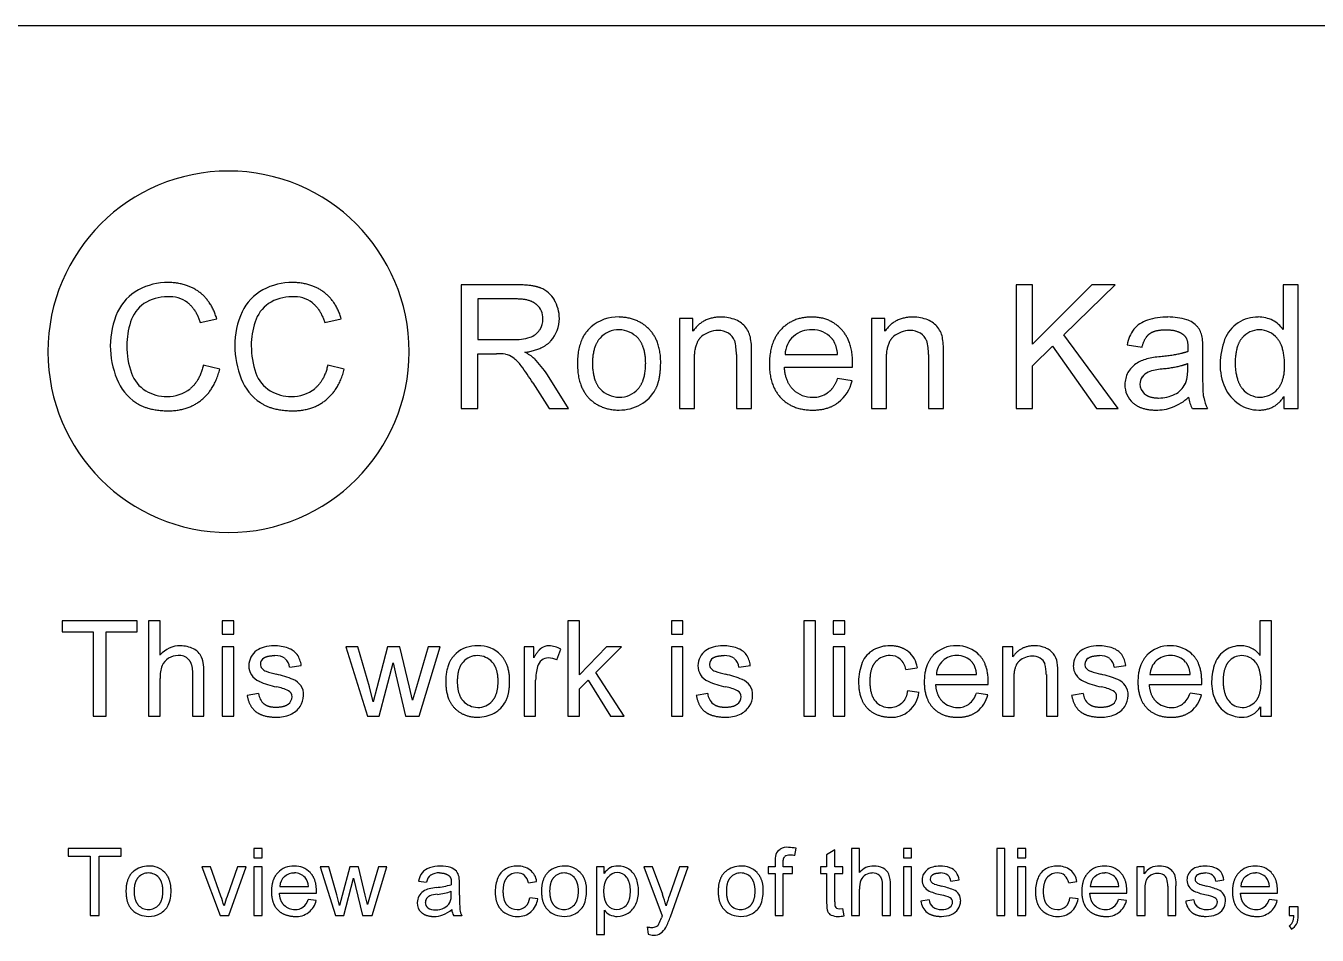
# Model space of a CAD drawing. Extents: x -405 to 419, y -611 to 453.
# Drawn here: x -293.3 to -136.7, y -487.5 to -377.4 of the extents above; entities that cross this region are included whole.
import ezdxf

# ---------------------------------------------------------------- set-up
doc = ezdxf.new("R2010")
doc.units = 0
doc.header["$MEASUREMENT"] = 0
doc.layers.add('DEFAULT', color=7, linetype='Continuous')

msp = doc.modelspace()

# ---------------------------------------------------------------- linework, layer by layer
at = {"layer": 'DEFAULT', "color": 7}
for p, q in [((336.89, -377.38), (-325.34, -377.38)), ((-233.85, -408.75), (-240.47, -408.75)), ((-240.47, -408.75), (-240.47, -423.75)), ((-171.2, -408.75), (-173.2, -408.75)), ((-173.2, -408.75), (-173.2, -423.75)), ((-164.02, -408.75), (-171.2, -415.93)), ((-171.2, -415.93), (-171.2, -408.75)), ((-167.4, -414.83), (-161.2, -408.75)), ((-161.2, -408.75), (-164.02, -408.75)), ((-139.02, -408.75), (-140.84, -408.75)), ((-140.84, -408.75), (-140.84, -414.17)), ((-139.02, -423.75), (-139.02, -408.75)), ((-233.77, -410.47), (-238.47, -410.47)), ((-238.47, -410.47), (-238.47, -415.38)), ((-272.11, -413.33), (-270.11, -412.87)), ((-257.02, -413.33), (-255.02, -412.87)), ((-212.38, -412.84), (-214.02, -412.84)), ((-214.02, -412.84), (-214.02, -423.75)), ((-212.38, -414.38), (-212.38, -412.84)), ((-189.11, -412.84), (-190.74, -412.84)), ((-190.74, -412.84), (-190.74, -423.75)), ((-189.11, -414.38), (-189.11, -412.84)), ((-160.84, -423.75), (-167.4, -414.83)), ((-238.47, -415.38), (-234.25, -415.38)), ((-171.2, -418.56), (-168.79, -416.2)), ((-168.79, -416.2), (-163.45, -423.75)), ((-159.74, -416.02), (-157.93, -416.29)), ((-152.38, -416.37), (-152.39, -416.84)), ((-238.47, -423.75), (-238.47, -417.11)), ((-238.47, -417.11), (-236.19, -417.11)), ((-212.2, -423.75), (-212.2, -417.85)), ((-207.11, -417.18), (-207.11, -423.75)), ((-205.29, -423.75), (-205.29, -417.08)), ((-201.2, -417.2), (-194.84, -417.2)), ((-188.93, -423.75), (-188.93, -417.85)), ((-183.84, -417.18), (-183.84, -423.75)), ((-182.02, -423.75), (-182.02, -417.08)), ((-150.56, -419.18), (-150.56, -416.76)), ((-269.74, -418.98), (-271.74, -418.48)), ((-254.65, -418.98), (-256.65, -418.48)), ((-201.29, -418.75), (-193.03, -418.75)), ((-193.03, -418.75), (-193.02, -418.26)), ((-171.2, -423.75), (-171.2, -418.56)), ((-152.39, -418.96), (-152.38, -418.29)), ((-231.78, -420.63), (-229.82, -423.75)), ((-227.47, -423.75), (-230.02, -419.67)), ((-193.07, -420.38), (-194.86, -420.11)), ((-140.74, -422.28), (-140.74, -423.75)), ((-240.47, -423.75), (-238.47, -423.75)), ((-229.82, -423.75), (-227.47, -423.75)), ((-214.02, -423.75), (-212.2, -423.75)), ((-207.11, -423.75), (-205.29, -423.75)), ((-190.74, -423.75), (-188.93, -423.75)), ((-183.84, -423.75), (-182.02, -423.75)), ((-173.2, -423.75), (-171.2, -423.75)), ((-163.45, -423.75), (-160.84, -423.75)), ((-151.84, -423.75), (-150.02, -423.75)), ((-140.74, -423.75), (-139.02, -423.75)), ((-279.76, -449.48), (-288.84, -449.48)), ((-288.84, -449.48), (-288.84, -450.81)), ((-288.84, -450.81), (-285.07, -450.81)), ((-285.07, -450.81), (-285.07, -461)), ((-283.53, -461), (-283.53, -450.81)), ((-283.53, -450.81), (-279.76, -450.81)), ((-279.76, -450.81), (-279.76, -449.48)), ((-276.97, -449.48), (-278.37, -449.48)), ((-278.37, -449.48), (-278.37, -461)), ((-276.97, -453.6), (-276.97, -449.48)), ((-268.03, -449.48), (-269.43, -449.48)), ((-269.43, -449.48), (-269.43, -451.09)), ((-268.03, -451.09), (-268.03, -449.48)), ((-226.13, -449.48), (-227.53, -449.48)), ((-227.53, -449.48), (-227.53, -461)), ((-226.13, -455.99), (-226.13, -449.48)), ((-213.59, -449.48), (-214.98, -449.48)), ((-214.98, -449.48), (-214.98, -451.09)), ((-213.59, -451.09), (-213.59, -449.48)), ((-197.53, -449.48), (-198.93, -449.48)), ((-198.93, -449.48), (-198.93, -461)), ((-197.53, -461), (-197.53, -449.48)), ((-193.97, -449.48), (-195.37, -449.48)), ((-195.37, -449.48), (-195.37, -451.09)), ((-193.97, -451.09), (-193.97, -449.48)), ((-142.25, -449.48), (-143.65, -449.48)), ((-143.65, -449.48), (-143.65, -453.65)), ((-142.25, -461), (-142.25, -449.48)), ((-269.43, -451.09), (-268.03, -451.09)), ((-214.98, -451.09), (-213.59, -451.09)), ((-195.37, -451.09), (-193.97, -451.09)), ((-268.03, -452.62), (-269.43, -452.62)), ((-269.43, -452.62), (-269.43, -461)), ((-268.03, -461), (-268.03, -452.62)), ((-253, -452.62), (-254.46, -452.62)), ((-254.46, -452.62), (-251.83, -461)), ((-251.59, -457.46), (-253, -452.62)), ((-249.39, -452.62), (-250.7, -457.56)), ((-247.91, -452.62), (-249.39, -452.62)), ((-246.73, -457.51), (-247.91, -452.62)), ((-244.47, -452.62), (-245.9, -457.47)), ((-245.58, -461), (-243.01, -452.62)), ((-243.01, -452.62), (-244.47, -452.62)), ((-231.67, -452.62), (-232.85, -452.62)), ((-232.85, -452.62), (-232.85, -461)), ((-231.67, -453.94), (-231.67, -452.62)), ((-228.88, -454.2), (-228.39, -452.9)), ((-222.86, -452.62), (-226.13, -455.99)), ((-224.15, -455.71), (-221.06, -452.62)), ((-221.06, -452.62), (-222.86, -452.62)), ((-213.59, -452.62), (-214.98, -452.62)), ((-214.98, -452.62), (-214.98, -461)), ((-213.59, -461), (-213.59, -452.62)), ((-193.97, -452.62), (-195.37, -452.62)), ((-195.37, -452.62), (-195.37, -461)), ((-193.97, -461), (-193.97, -452.62)), ((-173.59, -452.62), (-174.85, -452.62)), ((-174.85, -452.62), (-174.85, -461)), ((-173.59, -453.81), (-173.59, -452.62)), ((-261.26, -455.07), (-259.87, -454.86)), ((-250.42, -461), (-248.73, -454.56)), ((-248.73, -454.56), (-248.4, -456.01)), ((-206.82, -455.07), (-205.42, -454.86)), ((-186.57, -455.35), (-185.18, -455.14)), ((-161.31, -455.07), (-159.91, -454.86)), ((-276.97, -461), (-276.97, -456.43)), ((-273.06, -455.7), (-273.06, -461)), ((-271.66, -461), (-271.66, -455.72)), ((-248.4, -456.01), (-247.21, -461)), ((-231.46, -461), (-231.46, -456.65)), ((-226.13, -457.69), (-225.1, -456.66)), ((-225.1, -456.66), (-222.36, -461)), ((-220.71, -461), (-224.15, -455.71)), ((-182.88, -455.97), (-177.99, -455.97)), ((-176.6, -457.16), (-176.59, -456.79)), ((-173.45, -461), (-173.45, -456.47)), ((-169.54, -455.96), (-169.54, -461)), ((-168.15, -461), (-168.15, -455.88)), ((-156.98, -455.97), (-152.09, -455.97)), ((-150.7, -457.16), (-150.7, -456.79)), ((-265.03, -458.28), (-266.43, -458.49)), ((-251.14, -459.26), (-251.59, -457.46)), ((-250.7, -457.56), (-251.14, -459.26)), ((-246.36, -459.08), (-246.73, -457.51)), ((-245.9, -457.47), (-246.36, -459.08)), ((-226.13, -461), (-226.13, -457.69)), ((-210.59, -458.28), (-211.98, -458.49)), ((-184.97, -458.14), (-186.37, -457.93)), ((-182.94, -457.16), (-176.6, -457.16)), ((-176.64, -458.42), (-178.01, -458.21)), ((-165.08, -458.28), (-166.47, -458.49)), ((-157.05, -457.16), (-150.7, -457.16)), ((-150.74, -458.42), (-152.11, -458.21)), ((-143.58, -459.87), (-143.58, -461)), ((-285.07, -461), (-283.53, -461)), ((-278.37, -461), (-276.97, -461)), ((-273.06, -461), (-271.66, -461)), ((-269.43, -461), (-268.03, -461)), ((-251.83, -461), (-250.42, -461)), ((-247.21, -461), (-245.58, -461)), ((-232.85, -461), (-231.46, -461)), ((-227.53, -461), (-226.13, -461)), ((-222.36, -461), (-220.71, -461)), ((-214.98, -461), (-213.59, -461)), ((-198.93, -461), (-197.53, -461)), ((-195.37, -461), (-193.97, -461)), ((-174.85, -461), (-173.45, -461)), ((-169.54, -461), (-168.15, -461)), ((-143.58, -461), (-142.25, -461)), ((-281.7, -477.05), (-288.1, -477.05)), ((-288.1, -477.05), (-288.1, -477.98)), ((-281.7, -477.98), (-281.7, -477.05)), ((-264.62, -477.05), (-265.6, -477.05)), ((-265.6, -477.05), (-265.6, -478.18)), ((-264.62, -478.18), (-264.62, -477.05)), ((-200.03, -477.89), (-199.88, -477)), ((-195.19, -477.21), (-196.17, -477.81)), ((-195.19, -479.26), (-195.19, -477.21)), ((-192.18, -477.05), (-193.17, -477.05)), ((-193.17, -477.05), (-193.17, -485.17)), ((-192.18, -479.95), (-192.18, -477.05)), ((-185.88, -477.05), (-186.87, -477.05)), ((-186.87, -477.05), (-186.87, -478.18)), ((-185.88, -478.18), (-185.88, -477.05)), ((-174.56, -477.05), (-175.54, -477.05)), ((-175.54, -477.05), (-175.54, -485.17)), ((-174.56, -485.17), (-174.56, -477.05)), ((-172.04, -477.05), (-173.03, -477.05)), ((-173.03, -477.05), (-173.03, -478.18)), ((-172.04, -478.18), (-172.04, -477.05)), ((-288.1, -477.98), (-285.45, -477.98)), ((-285.45, -477.98), (-285.45, -485.17)), ((-284.36, -485.17), (-284.36, -477.98)), ((-284.36, -477.98), (-281.7, -477.98)), ((-265.6, -478.18), (-264.62, -478.18)), ((-202.43, -478.64), (-202.43, -479.26)), ((-201.44, -479.26), (-201.44, -478.73)), ((-196.17, -477.81), (-196.17, -479.26)), ((-186.87, -478.18), (-185.88, -478.18)), ((-173.03, -478.18), (-172.04, -478.18)), ((-270.86, -479.26), (-271.9, -479.26)), ((-271.9, -479.26), (-269.7, -485.17)), ((-269.6, -482.8), (-270.86, -479.26)), ((-267.58, -479.26), (-268.85, -482.87)), ((-268.66, -485.17), (-266.54, -479.26)), ((-266.54, -479.26), (-267.58, -479.26)), ((-264.62, -479.26), (-265.6, -479.26)), ((-265.6, -479.26), (-265.6, -485.17)), ((-264.62, -485.17), (-264.62, -479.26)), ((-256.52, -479.26), (-257.55, -479.26)), ((-257.55, -479.26), (-255.7, -485.17)), ((-255.53, -482.67), (-256.52, -479.26)), ((-253.97, -479.26), (-254.9, -482.75)), ((-252.93, -479.26), (-253.97, -479.26)), ((-252.1, -482.71), (-252.93, -479.26)), ((-250.51, -479.26), (-251.51, -482.68)), ((-251.28, -485.17), (-249.48, -479.26)), ((-249.48, -479.26), (-250.51, -479.26)), ((-223.16, -479.26), (-224.09, -479.26)), ((-224.09, -479.26), (-224.09, -487.44)), ((-223.16, -480.07), (-223.16, -479.26)), ((-217.28, -479.26), (-218.33, -479.26)), ((-218.33, -479.26), (-216.11, -485.19)), ((-216.05, -482.62), (-217.28, -479.26)), ((-214, -479.26), (-215.23, -482.72)), ((-215.11, -485.3), (-212.95, -479.26)), ((-212.95, -479.26), (-214, -479.26)), ((-202.43, -479.26), (-203.26, -479.26)), ((-203.26, -479.26), (-203.26, -480.05)), ((-203.26, -480.05), (-202.43, -480.05)), ((-202.43, -480.05), (-202.43, -485.17)), ((-200.31, -479.26), (-201.44, -479.26)), ((-201.44, -485.17), (-201.44, -480.05)), ((-201.44, -480.05), (-200.31, -480.05)), ((-200.31, -480.05), (-200.31, -479.26)), ((-196.17, -479.26), (-196.91, -479.26)), ((-196.91, -479.26), (-196.91, -480.05)), ((-196.91, -480.05), (-196.17, -480.05)), ((-196.17, -480.05), (-196.17, -483.46)), ((-194.2, -479.26), (-195.19, -479.26)), ((-195.19, -483.52), (-195.19, -480.05)), ((-195.19, -480.05), (-194.2, -480.05)), ((-194.2, -480.05), (-194.2, -479.26)), ((-185.88, -479.26), (-186.87, -479.26)), ((-186.87, -479.26), (-186.87, -485.17)), ((-185.88, -485.17), (-185.88, -479.26)), ((-172.04, -479.26), (-173.03, -479.26)), ((-173.03, -479.26), (-173.03, -485.17)), ((-172.04, -485.17), (-172.04, -479.26)), ((-157.67, -479.26), (-158.55, -479.26)), ((-158.55, -479.26), (-158.55, -485.17)), ((-157.67, -480.1), (-157.67, -479.26)), ((-262.45, -481.63), (-259, -481.63)), ((-254.7, -485.17), (-253.51, -480.63)), ((-253.51, -480.63), (-253.28, -481.65)), ((-253.28, -481.65), (-252.44, -485.17)), ((-245.66, -480.99), (-244.67, -481.13)), ((-241.67, -481.17), (-241.68, -481.43)), ((-240.69, -482.7), (-240.69, -481.39)), ((-232.31, -481.18), (-231.33, -481.04)), ((-192.18, -485.17), (-192.18, -481.95)), ((-189.43, -481.44), (-189.43, -485.17)), ((-188.44, -485.17), (-188.44, -481.45)), ((-181.1, -480.99), (-180.12, -480.84)), ((-166.82, -481.18), (-165.84, -481.04)), ((-164.22, -481.63), (-160.77, -481.63)), ((-157.57, -485.17), (-157.57, -481.98)), ((-154.81, -481.62), (-154.81, -485.17)), ((-153.83, -485.17), (-153.83, -481.56)), ((-149, -480.99), (-148.01, -480.84)), ((-145.95, -481.63), (-142.5, -481.63)), ((-262.5, -482.46), (-258.02, -482.46)), ((-258.05, -483.35), (-259.01, -483.2)), ((-258.02, -482.46), (-258.02, -482.2)), ((-255.21, -483.94), (-255.53, -482.67)), ((-254.9, -482.75), (-255.21, -483.94)), ((-251.84, -483.82), (-252.1, -482.71)), ((-251.51, -482.68), (-251.84, -483.82)), ((-241.68, -482.58), (-241.67, -482.22)), ((-231.18, -483.15), (-232.17, -483.01)), ((-183.76, -483.25), (-184.75, -483.4)), ((-165.69, -483.15), (-166.68, -483.01)), ((-164.26, -482.46), (-159.79, -482.46)), ((-159.81, -483.35), (-160.78, -483.2)), ((-159.79, -482.46), (-159.78, -482.2)), ((-151.66, -483.25), (-152.64, -483.4)), ((-146, -482.46), (-141.52, -482.46)), ((-141.55, -483.35), (-142.51, -483.2)), ((-141.52, -482.46), (-141.52, -482.2)), ((-285.45, -485.17), (-284.36, -485.17)), ((-269.7, -485.17), (-268.66, -485.17)), ((-265.6, -485.17), (-264.62, -485.17)), ((-255.7, -485.17), (-254.7, -485.17)), ((-252.44, -485.17), (-251.28, -485.17)), ((-241.38, -485.17), (-240.39, -485.17)), ((-223.11, -487.44), (-223.11, -484.51)), ((-216.11, -485.19), (-216.2, -485.43)), ((-202.43, -485.17), (-201.44, -485.17)), ((-194.63, -484.34), (-194.2, -484.3)), ((-194.05, -485.18), (-194.2, -484.3)), ((-193.17, -485.17), (-192.18, -485.17)), ((-189.43, -485.17), (-188.44, -485.17)), ((-186.87, -485.17), (-185.88, -485.17)), ((-175.54, -485.17), (-174.56, -485.17)), ((-173.03, -485.17), (-172.04, -485.17)), ((-158.55, -485.17), (-157.57, -485.17)), ((-154.81, -485.17), (-153.83, -485.17)), ((-139, -484.09), (-140.09, -484.09)), ((-140.09, -484.09), (-140.09, -485.17)), ((-140.09, -485.17), (-139.55, -485.17)), ((-139, -485.17), (-139, -484.09)), ((-217.94, -486.51), (-217.79, -487.42)), ((-140.09, -486.4), (-139.84, -486.8)), ((-224.09, -487.44), (-223.11, -487.44))]:
    msp.add_line(p, q, dxfattribs=at)
for centre, radius, start, end in [((-268.68, -416.86), 21.89, 90, 180), ((-268.68, -416.86), 21.89, 0, 90), ((-276.08, -415.73), 7.26, 89.2537, 118.9672), ((-260.99, -415.73), 7.26, 89.2537, 118.9672), ((-276.73, -414.65), 6, 118.6041, 154.1895), ((-261.64, -414.65), 6, 118.6041, 154.1895), ((-232.03, -412.2), 3.28, 29.6768, 68.6071), ((-276.37, -414.59), 4.39, 125.7548, 162.1948), ((-276.05, -415.66), 5.46, 90.3167, 121.9609), ((-275.84, -413.89), 3.7, 52.7935, 93.6177), ((-261.28, -414.59), 4.39, 125.7548, 162.1948), ((-260.96, -415.66), 5.46, 90.3167, 121.9609), ((-260.75, -413.89), 3.7, 52.7935, 93.6177), ((-232.83, -412.86), 2.27, 359.3659, 48.6724), ((-233.21, -412.89), 4.64, 0.6324, 29.9052), ((-272.77, -416.21), 10.25, 155.9605, 179.5693), ((-271.17, -416.25), 9.85, 162.2947, 179.2952), ((-257.68, -416.21), 10.25, 155.9605, 179.5693), ((-256.08, -416.25), 9.85, 162.2947, 179.2952), ((-233.2, -412.82), 2.64, 328.0193, 358.5374), ((-232.73, -412.8), 4.16, 318.9554, 359.42), ((-221.5, -417.57), 4.92, 88.0574, 130.9181), ((-208.96, -417.36), 4.7, 67.6783, 90), ((-208.39, -415.88), 3.12, 38.6312, 67.033), ((-185.69, -417.36), 4.7, 67.6783, 90), ((-185.12, -415.88), 3.12, 38.6312, 67.033), ((-156.2, -416.44), 3.57, 107.8039, 139.9189), ((-154.83, -420.71), 8.05, 89.8285, 107.8039), ((-154.97, -421.88), 9.23, 74.604, 88.9459), ((-153.49, -415.9), 3.07, 42.813, 71.707), ((-143.93, -416.96), 4.3, 88.8915, 123.1799), ((-143.9, -416.75), 4.1, 63.8331, 89.3382), ((-143.8, -416.3), 3.65, 35.7261, 62.1226), ((-232.84, -412.97), 2.25, 288.2871, 326.3503), ((-221.35, -417.29), 3.09, 89.5466, 137.8781), ((-221.41, -417.46), 3.26, 43.3854, 88.6831), ((-209.27, -417.59), 3.3, 91.3493, 129.2112), ((-209.3, -416.73), 2.44, 59.8033, 91.0567), ((-208.96, -416.14), 1.75, 21.1259, 59.8033), ((-208.32, -415.71), 2.96, 8.2267, 37.0598), ((-198.09, -417.31), 3.11, 87.5152, 132.5531), ((-197.86, -417.27), 3.07, 41.7904, 91.911), ((-186, -417.59), 3.3, 91.3493, 129.2112), ((-186.03, -416.73), 2.44, 59.8033, 91.0567), ((-185.68, -416.14), 1.75, 21.1259, 59.8033), ((-185.04, -415.71), 2.96, 8.2267, 37.0598), ((-155.34, -416.82), 4.48, 143.3297, 169.7508), ((-153.52, -415.63), 2.92, 10.8946, 38.3814), ((-143.85, -417.01), 4.39, 123.7468, 158.1111), ((-143.67, -417.02), 2.82, 90.8263, 139.4361), ((-143.75, -417.09), 2.89, 40.1881, 89.213), ((-271.68, -415.99), 11.34, 180.7102, 201.5832), ((-270.71, -416.11), 10.3, 180.0991, 198.9839), ((-256.59, -415.99), 11.34, 180.7102, 201.5832), ((-255.62, -416.11), 10.3, 180.0991, 198.9839), ((-233.91, -409.75), 5.64, 266.5823, 288.4055), ((-213.81, -417.18), 6.7, 0, 14.4655), ((-212.13, -416.57), 6.86, 355.7385, 10.722), ((-198.1, -417.3), 3.11, 132.5531, 178.0881), ((-190.53, -417.18), 6.7, 360, 14.4655), ((-188.86, -416.57), 6.86, 355.7385, 10.722), ((-160.78, -416.47), 10.22, 358.4155, 7.869), ((-139.37, -418.48), 9.1, 160.0329, 178.8737), ((-268.68, -416.86), 21.89, 180, 270), ((-268.68, -416.86), 21.89, 270, 0), ((-236.03, -423.11), 6.01, 81.1235, 91.5941), ((-235.56, -419.47), 2.33, 54.45, 78.6392), ((-237.21, -421.58), 5.02, 37.0088, 53.1546), ((-234.87, -421.3), 4.86, 47.85, 64.1137), ((-240.42, -426.43), 12.41, 33.0419, 44.7497), ((-156.28, -421.93), 4.33, 104.3996, 123.8809), ((-155.08, -426.32), 8.88, 94.0566, 104.8841), ((-276.5, -418), 4.22, 200.2714, 238.3095), ((-261.41, -418), 4.22, 200.2714, 238.3095), ((-258.55, -437.51), 31.64, 32.2324, 36.7696), ((-156.6, -420.93), 3.42, 153.1882, 178.4089), ((-156.96, -420.89), 3.08, 124.2557, 150.9623), ((-156.61, -420.85), 1.61, 110.6622, 145.1698), ((-155.18, -424.53), 5.57, 93.4116, 111.0674), ((-141.68, -418.44), 6.8, 178.8504, 204.2711), ((-276.66, -418.04), 5.95, 200.9037, 236.9507), ((-261.57, -418.04), 5.95, 200.9037, 236.9507), ((-197.64, -419.3), 4.69, 307.9186, 346.6329), ((-157.1, -420.89), 2.92, 179.0111, 228.057), ((-156.61, -420.8), 1.59, 146.3777, 179.2704), ((-156.59, -420.75), 1.61, 181.0522, 230.2013), ((-155.19, -419.52), 2.78, 296.0885, 333.3289), ((-276.2, -417.47), 4.82, 238.6356, 270.5853), ((-276.18, -417.55), 4.75, 270.2944, 307.0909), ((-261.11, -417.47), 4.82, 238.6356, 270.5853), ((-261.09, -417.55), 4.75, 270.2944, 307.0909), ((-221.26, -419.1), 3.28, 223.5351, 268.834), ((-221.32, -419.3), 3.08, 269.8908, 318.1555), ((-220.89, -419.34), 4.48, 298.7762, 332.4216), ((-197.94, -419.11), 3.27, 225.4952, 271.4759), ((-197.77, -419.38), 3, 268.356, 304.9972), ((-155.88, -418.2), 4.27, 269.4019, 296.7023), ((-156.67, -417.42), 6.62, 291.5015, 311.4367), ((-148.87, -422), 3.45, 186.3945, 210.4754), ((-146.01, -421.71), 4.49, 188.9339, 207.0059), ((-143.6, -419.3), 4.69, 204.2909, 236.563), ((-143.6, -419.59), 2.79, 219.4529, 269.5151), ((-143.69, -419.48), 2.9, 271.2489, 318.2989), ((-221.33, -418.49), 5.44, 269.96, 298.5097), ((-156.1, -418.87), 5.06, 267.895, 291.5015), ((-143.79, -419.55), 4.38, 236.9044, 270), ((-274.57, -455.61), 3.13, 88.815, 140.0155), ((-274.8, -455.9), 2.23, 89.9405, 121.4037), ((-274.65, -455.21), 1.55, 43.0664, 95.5332), ((-274.59, -456.48), 4, 65.2993, 88.815), ((-273.9, -454.76), 2.15, 24.7654, 62.6998), ((-263.93, -454.9), 2.29, 152.7606, 179.4816), ((-263.94, -454.94), 2.3, 125.4662, 151.7917), ((-263.73, -455.24), 2.66, 103.9971, 125.3316), ((-263.08, -457.55), 5.06, 90.8985, 104.8289), ((-263.2, -458.01), 5.53, 71.4541, 89.5859), ((-262.93, -455.57), 1.9, 53.5106, 93.632), ((-262.31, -455.15), 2.53, 39.208, 69.9173), ((-262.91, -455.24), 3.07, 7.1582, 33.4616), ((-238.6, -456.26), 3.78, 88.0574, 130.9181), ((-238.49, -456.04), 2.37, 89.5466, 137.8781), ((-238.34, -456.19), 3.71, 44.2284, 92.022), ((-238.53, -456.18), 2.51, 43.3854, 88.6831), ((-229.84, -454.11), 1.63, 90.1485, 124.3452), ((-229.91, -455.24), 1.29, 89.3984, 128.3448), ((-229.92, -456.2), 2.25, 62.5871, 89.3984), ((-229.86, -455.31), 2.82, 58.4405, 89.68), ((-209.48, -454.9), 2.29, 152.7606, 179.4816), ((-209.49, -454.94), 2.3, 125.4662, 151.7917), ((-209.29, -455.24), 2.66, 103.9971, 125.3316), ((-208.64, -457.55), 5.06, 90.8985, 104.8289), ((-208.76, -458.01), 5.53, 71.4541, 89.5859), ((-208.48, -455.57), 1.9, 53.5106, 93.632), ((-207.87, -455.15), 2.53, 39.208, 69.9173), ((-208.47, -455.24), 3.07, 7.1582, 33.4616), ((-189.01, -455.69), 3.08, 118.7255, 157.1926), ((-188.54, -456.53), 4.05, 89.527, 118.8633), ((-188.56, -455.9), 2.23, 88.0901, 138.5531), ((-188.37, -455.3), 1.63, 47.6849, 93.9971), ((-188.17, -455.53), 3.02, 7.5196, 51.3093), ((-180.56, -456.18), 3.7, 87.7521, 136.5714), ((-180.49, -456.06), 2.39, 87.5152, 132.5531), ((-180.29, -456.11), 3.62, 43.4742, 91.9756), ((-180.31, -456.03), 2.36, 41.7904, 91.911), ((-171.2, -456.27), 2.53, 91.3493, 129.2112), ((-171.23, -455.61), 1.87, 59.8033, 91.0567), ((-170.97, -456.09), 3.61, 67.6783, 90), ((-170.53, -454.96), 2.39, 38.6312, 67.033), ((-170.47, -454.83), 2.27, 8.2267, 37.0598), ((-163.97, -454.9), 2.29, 152.7606, 179.4816), ((-163.98, -454.94), 2.3, 125.4662, 151.7917), ((-163.78, -455.24), 2.66, 103.9971, 125.3316), ((-163.12, -457.55), 5.06, 90.8985, 104.8289), ((-163.24, -458.01), 5.53, 71.4541, 89.5859), ((-162.97, -455.57), 1.9, 53.5106, 93.632), ((-162.35, -455.15), 2.53, 39.208, 69.9173), ((-162.96, -455.24), 3.07, 7.1582, 33.4616), ((-154.66, -456.18), 3.7, 87.7521, 136.5714), ((-154.59, -456.06), 2.39, 87.5152, 132.5531), ((-154.39, -456.11), 3.62, 43.4742, 91.9756), ((-154.41, -456.03), 2.36, 41.7904, 91.911), ((-145.96, -455.83), 3.37, 123.7468, 158.1111), ((-146.03, -455.79), 3.31, 88.8915, 123.1799), ((-145.82, -455.84), 2.17, 90.8263, 139.4361), ((-146, -455.63), 3.15, 63.8331, 89.3382), ((-145.88, -455.89), 2.22, 40.1881, 89.213), ((-145.92, -455.28), 2.8, 35.7261, 62.1226), ((-272.84, -456.26), 4.13, 160.5446, 182.3285), ((-274.93, -455.69), 1.98, 121.4037, 155.985), ((-264.22, -454.92), 2, 178.8506, 212.5732), ((-263.91, -454.74), 0.909, 123.3875, 178.3514), ((-264.11, -454.74), 0.711, 178.3514, 220.3792), ((-263.76, -454.48), 1.15, 219.0843, 251.8191), ((-262.82, -455.23), 1.56, 5.8143, 49.2704), ((-225.39, -456.67), 6.06, 164.0511, 179.8056), ((-229.78, -455.41), 1.5, 128.197, 164.236), ((-209.78, -454.92), 2, 178.8506, 212.5732), ((-209.47, -454.74), 0.909, 123.3875, 178.3514), ((-209.67, -454.74), 0.711, 178.3514, 220.3792), ((-209.32, -454.48), 1.15, 219.0843, 251.8191), ((-208.37, -455.23), 1.56, 5.8143, 49.2704), ((-185.91, -456.84), 6.39, 158.4314, 180), ((-188.79, -455.76), 2.26, 10.5848, 47.6849), ((-180.49, -456.05), 2.38, 132.5531, 178.0881), ((-170.96, -455.16), 1.35, 21.1259, 59.8033), ((-174.69, -455.96), 5.14, 0, 14.4655), ((-173.4, -455.49), 5.27, 355.7385, 10.722), ((-164.27, -454.92), 2, 178.8506, 212.5732), ((-163.96, -454.74), 0.909, 123.3875, 178.3514), ((-164.16, -454.74), 0.711, 178.3514, 220.3792), ((-163.81, -454.48), 1.15, 219.0843, 251.8191), ((-162.86, -455.23), 1.56, 5.8143, 49.2704), ((-154.6, -456.05), 2.38, 132.5531, 178.0881), ((-142.52, -456.96), 6.99, 160.0329, 178.8737), ((-264.25, -455), 1.93, 211.0738, 247.7068), ((-260.84, -447.4), 10.26, 246.1378, 258.6695), ((-260.47, -445.13), 11.05, 250.7073, 257.3212), ((-267.62, -474.35), 19.03, 69.1254, 75.6258), ((-261.55, -458.39), 1.95, 33.587, 68.7705), ((-209.81, -455), 1.93, 211.0738, 247.7068), ((-206.39, -447.4), 10.26, 246.1378, 258.6695), ((-206.02, -445.13), 11.05, 250.7073, 257.3212), ((-213.17, -474.35), 19.03, 69.1254, 75.6258), ((-207.1, -458.39), 1.95, 33.587, 68.7705), ((-164.29, -455), 1.93, 211.0738, 247.7068), ((-160.88, -447.4), 10.26, 246.1378, 258.6695), ((-160.51, -445.13), 11.05, 250.7073, 257.3212), ((-167.66, -474.35), 19.03, 69.1254, 75.6258), ((-161.59, -458.39), 1.95, 33.587, 68.7705), ((-144.29, -456.92), 5.22, 178.8504, 204.2711), ((-263.17, -458.1), 1.87, 185.5675, 229.7133), ((-264.12, -463.8), 6.47, 65.2729, 78.6695), ((-262.13, -458.64), 1.15, 306.3048, 359.0855), ((-261.8, -458.65), 0.818, 359.0855, 61.8604), ((-262.26, -458.42), 2.67, 327.8718, 357.9526), ((-261.46, -458.38), 1.88, 356.0538, 34.8686), ((-208.73, -458.1), 1.87, 185.5675, 229.7133), ((-209.67, -463.8), 6.47, 65.2729, 78.6695), ((-207.69, -458.64), 1.15, 306.3048, 359.0855), ((-207.36, -458.65), 0.818, 359.0855, 61.8604), ((-207.81, -458.42), 2.67, 327.8718, 357.9526), ((-207.02, -458.38), 1.88, 356.0538, 34.8686), ((-188.45, -457.7), 3.5, 311.0177, 352.7991), ((-180.64, -457.38), 2.76, 308.5572, 342.5036), ((-180.14, -457.59), 3.6, 307.9186, 346.6329), ((-163.22, -458.1), 1.87, 185.5675, 229.7133), ((-164.16, -463.8), 6.47, 65.2729, 78.6695), ((-162.17, -458.64), 1.15, 306.3048, 359.0855), ((-161.84, -458.65), 0.818, 359.0855, 61.8604), ((-162.3, -458.42), 2.67, 327.8718, 357.9526), ((-161.51, -458.38), 1.88, 356.0538, 34.8686), ((-154.74, -457.38), 2.76, 308.5572, 342.5036), ((-154.24, -457.59), 3.6, 307.9186, 346.6329), ((-262.19, -458.35), 2.65, 292.6572, 325.9477), ((-238.42, -457.43), 2.52, 223.5351, 268.834), ((-238.46, -457.59), 2.37, 269.8908, 318.1555), ((-238.13, -457.62), 3.44, 298.7762, 332.4216), ((-207.75, -458.35), 2.65, 292.6572, 325.9477), ((-188.58, -457.74), 2.22, 221.4361, 271.6211), ((-188.45, -457.85), 2.1, 268.1112, 310.2502), ((-180.37, -457.44), 2.51, 225.4952, 271.4759), ((-180.24, -457.65), 2.31, 268.356, 304.9972), ((-162.23, -458.35), 2.65, 292.6572, 325.9477), ((-154.47, -457.44), 2.51, 225.4952, 271.4759), ((-154.34, -457.65), 2.31, 268.356, 304.9972), ((-145.77, -457.59), 3.6, 204.2909, 236.563), ((-145.77, -457.81), 2.14, 219.4529, 269.5151), ((-145.8, -458.55), 2.59, 267.5545, 329.3813), ((-145.83, -457.73), 2.23, 271.2489, 318.2989), ((-262.88, -456.7), 4.44, 269.5876, 292.5754), ((-238.47, -456.96), 4.18, 269.96, 298.5097), ((-208.43, -456.7), 4.44, 269.5876, 292.5754), ((-188.29, -457.88), 3.27, 266.8089, 311.0177), ((-162.92, -456.7), 4.44, 269.5876, 292.5754), ((-145.75, -457.21), 3.93, 239.3499, 267.5545), ((-201.13, -478.21), 1.27, 122.6947, 159.5997), ((-200.97, -478.46), 1.57, 83.9294, 122.6947), ((-201.32, -485.87), 8.98, 80.7315, 86.6924), ((-198.7, -478.64), 3.72, 166.382, 180), ((-200.7, -478.72), 0.885, 84.2529, 128.634), ((-200.63, -481.27), 3.43, 79.8312, 89.6716), ((-278.47, -481.83), 2.66, 88.0574, 130.9181), ((-278.39, -481.67), 1.67, 89.5466, 137.8781), ((-278.28, -481.78), 2.62, 44.2284, 92.022), ((-278.42, -481.77), 1.77, 43.3854, 88.6831), ((-260.82, -481.77), 2.61, 87.7521, 136.5714), ((-260.77, -481.68), 1.68, 132.5531, 178.0881), ((-260.77, -481.69), 1.68, 87.5152, 132.5531), ((-260.63, -481.72), 2.56, 43.4742, 91.9756), ((-260.64, -481.66), 1.66, 41.7904, 91.911), ((-260.82, -481.69), 1.82, 1.9824, 38.5511), ((-243.27, -481.42), 2.42, 143.3297, 169.7508), ((-243.74, -481.22), 1.93, 107.8039, 139.9189), ((-243.18, -481.4), 1.52, 130.7415, 169.7849), ((-243, -483.53), 4.36, 89.8285, 107.8039), ((-243.25, -481.8), 1.8, 85.7241, 120.8615), ((-243.07, -484.16), 5, 74.604, 88.9459), ((-242.27, -480.92), 1.66, 42.813, 71.707), ((-242.29, -480.78), 1.58, 10.8946, 38.3814), ((-246.22, -481.23), 5.54, 358.4155, 7.869), ((-231.85, -482.24), 4.5, 158.4314, 180), ((-234.03, -481.43), 2.18, 118.7255, 157.1926), ((-233.7, -482.02), 2.86, 89.527, 118.8633), ((-233.72, -481.57), 1.57, 88.0901, 138.5531), ((-233.7, -481.99), 2.83, 55.8504, 89.5507), ((-233.58, -481.15), 1.15, 47.6849, 93.9971), ((-233.88, -481.48), 1.59, 10.5848, 47.6849), ((-233.31, -481.24), 1.99, 5.8756, 52.9533), ((-228.09, -481.83), 2.66, 88.0574, 130.9181), ((-228.02, -481.67), 1.67, 89.5466, 137.8781), ((-227.91, -481.78), 2.62, 44.2284, 92.022), ((-228.04, -481.77), 1.77, 43.3854, 88.6831), ((-221.31, -481.32), 2.23, 120.3023, 145.9213), ((-221.52, -481.43), 1.48, 91.1887, 142.8575), ((-221.58, -480.85), 1.69, 85.6803, 120.3023), ((-221.53, -481.32), 1.37, 36.7022, 91.1887), ((-221.54, -481.92), 2.76, 59.3161, 88.2797), ((-221.38, -481.43), 2.26, 20.667, 56.5239), ((-206.67, -481.83), 2.66, 88.0574, 130.9181), ((-206.6, -481.67), 1.67, 89.5466, 137.8781), ((-206.49, -481.78), 2.62, 44.2284, 92.022), ((-206.62, -481.77), 1.77, 43.3854, 88.6831), ((-190.49, -481.37), 2.21, 88.815, 140.0155), ((-190.74, -481.43), 1.4, 121.4037, 155.985), ((-190.65, -481.58), 1.57, 89.9405, 121.4037), ((-190.54, -481.09), 1.09, 43.0664, 95.5332), ((-190.5, -481.98), 2.82, 65.2993, 88.815), ((-190.02, -480.77), 1.51, 24.7654, 62.6998), ((-191.75, -481.29), 3.31, 357.2467, 20.4645), ((-182.98, -480.87), 1.62, 152.7606, 179.4816), ((-182.99, -480.9), 1.62, 125.4662, 151.7917), ((-182.85, -481.11), 1.88, 103.9971, 125.3316), ((-182.97, -480.76), 0.641, 123.3875, 178.3514), ((-182.39, -482.74), 3.57, 90.8985, 104.8289), ((-182.47, -483.06), 3.9, 71.4541, 89.5859), ((-182.28, -481.34), 1.34, 53.5106, 93.632), ((-182.2, -481.1), 1.1, 5.8143, 49.2704), ((-181.84, -481.04), 1.78, 39.208, 69.9173), ((-182.27, -481.11), 2.17, 7.1582, 33.4616), ((-166.36, -482.24), 4.5, 158.4314, 180), ((-168.54, -481.43), 2.18, 118.7255, 157.1926), ((-168.21, -482.02), 2.86, 89.527, 118.8633), ((-168.23, -481.57), 1.57, 88.0901, 138.5531), ((-168.21, -481.99), 2.83, 55.8504, 89.5507), ((-168.09, -481.15), 1.15, 47.6849, 93.9971), ((-168.39, -481.48), 1.59, 10.5848, 47.6849), ((-167.82, -481.24), 1.99, 5.8756, 52.9533), ((-162.58, -481.77), 2.61, 87.7521, 136.5714), ((-162.53, -481.68), 1.68, 132.5531, 178.0881), ((-162.53, -481.69), 1.68, 87.5152, 132.5531), ((-162.39, -481.72), 2.56, 43.4742, 91.9756), ((-162.4, -481.66), 1.66, 41.7904, 91.911), ((-162.59, -481.69), 1.82, 1.9824, 38.5511), ((-155.91, -481.27), 2.11, 87.2845, 146.2068), ((-155.98, -481.84), 1.79, 91.3493, 129.2112), ((-156, -481.37), 1.32, 59.8033, 91.0567), ((-155.79, -481.57), 2.41, 67.033, 90.6453), ((-155.81, -481.05), 0.95, 21.1259, 59.8033), ((-155.51, -480.91), 1.69, 38.6312, 67.033), ((-155.46, -480.82), 1.6, 8.2267, 37.0598), ((-150.88, -480.87), 1.62, 152.7606, 179.4816), ((-150.89, -480.9), 1.62, 125.4662, 151.7917), ((-150.74, -481.11), 1.88, 103.9971, 125.3316), ((-150.87, -480.76), 0.641, 123.3875, 178.3514), ((-150.28, -482.74), 3.57, 90.8985, 104.8289), ((-150.37, -483.06), 3.9, 71.4541, 89.5859), ((-150.18, -481.34), 1.34, 53.5106, 93.632), ((-150.1, -481.1), 1.1, 5.8143, 49.2704), ((-149.74, -481.04), 1.78, 39.208, 69.9173), ((-150.16, -481.11), 2.17, 7.1582, 33.4616), ((-144.31, -481.77), 2.61, 87.7521, 136.5714), ((-144.27, -481.68), 1.68, 132.5531, 178.0881), ((-144.26, -481.69), 1.68, 87.5152, 132.5531), ((-144.12, -481.72), 2.56, 43.4742, 91.9756), ((-144.14, -481.66), 1.66, 41.7904, 91.911), ((-144.32, -481.69), 1.82, 1.9824, 38.5511), ((-280.47, -482.14), 4.83, 338.4383, 360), ((-243.78, -484.19), 2.34, 104.3996, 123.8809), ((-243.13, -486.57), 4.81, 94.0566, 104.8841), ((-244.56, -471.15), 10.67, 275.8486, 285.6635), ((-230.1, -482.14), 4.83, 338.4383, 0), ((-223.17, -482.18), 4.2, 0.0506, 21.5088), ((-208.68, -482.14), 4.83, 338.4383, 0), ((-189.27, -481.83), 2.91, 160.5446, 182.3285), ((-183.19, -480.88), 1.41, 178.8506, 212.5732), ((-183.21, -480.94), 1.36, 211.0738, 247.7068), ((-183.11, -480.75), 0.501, 178.3514, 220.3792), ((-182.87, -480.57), 0.809, 219.0843, 251.8191), ((-180.55, -473.98), 7.8, 250.7073, 257.3212), ((-185.59, -494.59), 13.42, 69.1254, 75.6258), ((-181.3, -483.33), 1.38, 33.587, 68.7705), ((-158.44, -481.62), 3.63, 360, 14.4655), ((-157.53, -481.28), 3.72, 355.7385, 10.722), ((-151.09, -480.88), 1.41, 178.8506, 212.5732), ((-151.11, -480.94), 1.36, 211.0738, 247.7068), ((-151.01, -480.75), 0.501, 178.3514, 220.3792), ((-150.76, -480.57), 0.809, 219.0843, 251.8191), ((-148.44, -473.98), 7.8, 250.7073, 257.3212), ((-153.48, -494.59), 13.42, 69.1254, 75.6258), ((-149.2, -483.33), 1.38, 33.587, 68.7705), ((-285.68, -488.53), 17.07, 15.4014, 19.593), ((-252.34, -488.9), 17.58, 159.9195, 163.7762), ((-260.87, -482.62), 1.95, 308.5572, 342.5036), ((-260.52, -482.76), 2.54, 307.9186, 346.6329), ((-243.95, -483.65), 1.85, 153.1882, 178.4089), ((-244.23, -483.63), 1.58, 179.0111, 228.057), ((-244.15, -483.62), 1.67, 124.2557, 150.9623), ((-243.96, -483.58), 0.86, 146.3777, 179.2704), ((-244.07, -483.61), 0.757, 177.0396, 234.214), ((-243.96, -483.6), 0.874, 110.6622, 145.1698), ((-243.19, -485.6), 3.02, 93.4116, 111.0674), ((-244.12, -475.07), 7.56, 275.7367, 288.9073), ((-243.23, -482.85), 1.56, 296.7023, 332.7151), ((-243.93, -482.7), 2.26, 337.605, 3.0771), ((-215.01, -482.7), 25.68, 180, 183.9056), ((-233.86, -482.86), 1.7, 314.0409, 355.1754), ((-233.64, -482.84), 2.47, 311.0177, 352.7991), ((-223.37, -482.13), 4.4, 337.7901, 359.3591), ((-231.63, -488.32), 16.58, 15.2168, 20.0916), ((-200.21, -488.15), 15.97, 160.1267, 164.8323), ((-193.4, -483.63), 1.8, 176.4529, 194.2167), ((-182.73, -483.21), 2.03, 185.3524, 231.5081), ((-182.45, -483.12), 1.32, 185.5675, 229.7133), ((-180.8, -475.58), 7.23, 246.1378, 258.6695), ((-183.12, -487.15), 4.56, 65.2729, 78.6695), ((-181.67, -483.53), 0.763, 304.5561, 0.8343), ((-181.48, -483.51), 0.577, 359.0855, 61.8604), ((-181.81, -483.35), 1.88, 327.8718, 357.9526), ((-181.25, -483.33), 1.33, 356.0538, 34.8686), ((-168.37, -482.86), 1.7, 314.0409, 355.1754), ((-168.14, -482.84), 2.47, 311.0177, 352.7991), ((-162.64, -482.62), 1.95, 308.5572, 342.5036), ((-162.29, -482.76), 2.54, 307.9186, 346.6329), ((-150.62, -483.21), 2.03, 185.3524, 231.5081), ((-150.35, -483.12), 1.32, 185.5675, 229.7133), ((-148.7, -475.58), 7.23, 246.1378, 258.6695), ((-151.02, -487.15), 4.56, 65.2729, 78.6695), ((-149.57, -483.53), 0.763, 304.5561, 0.8343), ((-149.38, -483.51), 0.577, 359.0855, 61.8604), ((-149.7, -483.35), 1.88, 327.8718, 357.9526), ((-149.14, -483.33), 1.33, 356.0538, 34.8686), ((-144.37, -482.62), 1.95, 308.5572, 342.5036), ((-144.02, -482.76), 2.54, 307.9186, 346.6329), ((-278.35, -482.32), 2.95, 227.1598, 269.5177), ((-278.34, -482.66), 1.78, 223.5351, 268.834), ((-278.37, -482.76), 1.67, 269.8908, 318.1555), ((-278.37, -482.32), 2.95, 269.96, 298.5097), ((-278.11, -482.81), 2.39, 298.5097, 332.688), ((-260.68, -482.66), 1.77, 225.4952, 271.4759), ((-260.45, -482.85), 2.43, 265.1414, 307.9186), ((-260.59, -482.81), 1.63, 268.356, 304.9972), ((-243.69, -483.09), 1.4, 234.214, 274.0031), ((-243.69, -482.53), 2.74, 267.895, 291.5015), ((-243.57, -482.17), 2.31, 269.4019, 296.7023), ((-244, -481.75), 3.59, 291.5015, 311.4367), ((-239.77, -484.23), 1.87, 186.3945, 210.4754), ((-238.22, -484.07), 2.44, 188.9477, 206.992), ((-233.76, -482.7), 2.57, 223.9425, 272.4392), ((-233.73, -482.87), 1.56, 221.4361, 271.6211), ((-233.64, -482.95), 1.48, 268.1112, 310.2502), ((-233.52, -482.97), 2.3, 266.8089, 311.0177), ((-227.98, -482.32), 2.95, 227.1598, 269.5177), ((-227.97, -482.66), 1.78, 223.5351, 268.834), ((-228, -482.76), 1.67, 269.8908, 318.1555), ((-228, -482.32), 2.95, 269.96, 298.5097), ((-227.74, -482.81), 2.39, 298.5097, 332.688), ((-221.49, -483.23), 2.07, 218.4826, 242.1983), ((-221.6, -482.96), 1.48, 219.6777, 269.9089), ((-221.56, -483.31), 1.96, 242.9284, 270.2005), ((-221.66, -482.82), 1.62, 272.0813, 318.9044), ((-221.58, -482.74), 2.53, 270.6713, 301.9306), ((-221.57, -482.79), 2.48, 302.2773, 336.2534), ((-206.56, -482.32), 2.95, 227.1598, 269.5177), ((-206.55, -482.66), 1.78, 223.5351, 268.834), ((-206.58, -482.76), 1.67, 269.8908, 318.1555), ((-206.58, -482.32), 2.95, 269.96, 298.5097), ((-206.32, -482.81), 2.39, 298.5097, 332.688), ((-195.25, -484.33), 0.863, 201.6066, 243.489), ((-194.83, -483.31), 1.96, 245.7392, 270.8384), ((-194.75, -483.91), 0.415, 202.6693, 238.8668), ((-194.67, -483.7), 0.637, 242.1482, 273.3385), ((-194.85, -481.66), 3.61, 270.8384, 282.8007), ((-182.35, -482.8), 1.63, 234.2706, 273.4854), ((-182.24, -482.14), 3.13, 269.5876, 292.5754), ((-182.13, -482.87), 1.57, 265.556, 304.5561), ((-181.76, -483.31), 1.87, 292.6572, 325.9477), ((-168.27, -482.7), 2.57, 223.9425, 272.4392), ((-168.24, -482.87), 1.56, 221.4361, 271.6211), ((-168.15, -482.95), 1.48, 268.1112, 310.2502), ((-168.03, -482.97), 2.3, 266.8089, 311.0177), ((-162.45, -482.66), 1.77, 225.4952, 271.4759), ((-162.22, -482.85), 2.43, 265.1414, 307.9186), ((-162.36, -482.81), 1.63, 268.356, 304.9972), ((-150.24, -482.8), 1.63, 234.2706, 273.4854), ((-150.14, -482.14), 3.13, 269.5876, 292.5754), ((-150.02, -482.87), 1.57, 265.556, 304.5561), ((-149.65, -483.31), 1.87, 292.6572, 325.9477), ((-144.18, -482.66), 1.77, 225.4952, 271.4759), ((-143.95, -482.85), 2.43, 265.1414, 307.9186), ((-144.09, -482.81), 1.63, 268.356, 304.9972), ((-141.69, -485.21), 2.15, 339.0442, 1.0396), ((-141.71, -485.17), 2.71, 337.8199, 0), ((-217.31, -484.38), 2.23, 253.7312, 268.6254), ((-217.34, -485.41), 1.19, 268.6254, 294.9973), ((-217.28, -485.7), 0.908, 299.2462, 328.0638), ((-220.93, -483.94), 4.96, 333.1128, 342.4306), ((-217.41, -485.71), 1.94, 304.8084, 332.8153), ((-225.09, -481.73), 10.6, 332.6087, 340.3203), ((-140.5, -485.62), 0.886, 297.7122, 336.0383), ((-140.41, -485.56), 1.36, 294.6122, 332.2223), ((-217.08, -485.33), 2.21, 251.1329, 268.4591), ((-217.09, -486.03), 1.51, 268.4591, 301.7556)]:
    msp.add_arc(centre, radius, start, end, dxfattribs=at)
for points in [[(-272.23, -409.63), (-273.75, -408.5), (-275.99, -408.47)], [(-257.14, -409.63), (-258.66, -408.5), (-260.9, -408.47)], [(-270.11, -412.87), (-270.71, -410.78), (-272.23, -409.63)], [(-255.02, -412.87), (-255.62, -410.78), (-257.14, -409.63)], [(-230.83, -409.15), (-231.87, -408.75), (-233.85, -408.75)], [(-273.61, -410.95), (-272.62, -411.69), (-272.11, -413.33)], [(-258.52, -410.95), (-257.53, -411.69), (-257.02, -413.33)], [(-231.33, -411.15), (-232.11, -410.47), (-233.77, -410.47)], [(-217.7, -414.11), (-219.11, -412.71), (-221.33, -412.66)], [(-208.96, -412.66), (-211.2, -412.66), (-212.38, -414.38)], [(-198, -412.66), (-200.26, -412.66), (-201.69, -414.16)], [(-194.41, -414.12), (-195.8, -412.66), (-198, -412.66)], [(-185.69, -412.66), (-187.93, -412.66), (-189.11, -414.38)], [(-224.72, -413.85), (-226.38, -415.3), (-226.38, -418.29)], [(-216.29, -418.14), (-216.29, -415.57), (-217.7, -414.11)], [(-201.69, -414.16), (-203.11, -415.66), (-203.11, -418.38)], [(-193.02, -418.26), (-193.02, -415.59), (-194.41, -414.12)], [(-157.93, -416.29), (-157.63, -415.12), (-157, -414.66)], [(-157, -414.66), (-156.37, -414.2), (-155.04, -414.2)], [(-155.04, -414.2), (-153.63, -414.2), (-152.91, -414.81)], [(-152.91, -414.81), (-152.36, -415.26), (-152.38, -416.37)], [(-232.75, -416.93), (-230.61, -416.63), (-229.59, -415.54)], [(-223.64, -415.22), (-224.56, -416.23), (-224.56, -418.29)], [(-218.11, -418.23), (-218.13, -416.26), (-219.03, -415.22)], [(-212.2, -417.85), (-212.2, -415.78), (-211.35, -415.03)], [(-194.84, -417.2), (-194.97, -415.89), (-195.57, -415.22)], [(-188.93, -417.85), (-188.92, -415.78), (-188.08, -415.03)], [(-145.81, -415.19), (-146.65, -416.17), (-146.65, -418.3)], [(-140.65, -418.45), (-140.69, -416.28), (-141.54, -415.23)], [(-152.39, -416.84), (-153.45, -417.24), (-155.7, -417.47)], [(-271.74, -418.48), (-272.15, -420.38), (-273.32, -421.33)], [(-271.99, -422.73), (-270.37, -421.44), (-269.74, -418.98)], [(-256.65, -418.48), (-257.06, -420.38), (-258.23, -421.33)], [(-256.9, -422.73), (-255.28, -421.44), (-254.65, -418.98)], [(-226.38, -418.29), (-226.38, -421.02), (-224.99, -422.48)], [(-224.56, -418.29), (-224.55, -420.33), (-223.64, -421.36)], [(-219.03, -421.36), (-218.11, -420.33), (-218.11, -418.23)], [(-216.91, -421.41), (-216.29, -420.22), (-216.29, -418.14)], [(-203.11, -418.38), (-203.11, -421.01), (-201.7, -422.47)], [(-200.23, -421.45), (-201.18, -420.51), (-201.29, -418.75)], [(-152.38, -418.29), (-153.42, -418.76), (-155.51, -418.97)], [(-152.7, -420.77), (-152.41, -420.15), (-152.39, -418.96)], [(-150.45, -422.4), (-150.56, -421.7), (-150.56, -419.18)], [(-146.65, -418.3), (-146.61, -420.31), (-145.75, -421.37)], [(-141.52, -421.41), (-140.65, -420.44), (-140.65, -418.45)], [(-194.86, -420.11), (-195.29, -421.31), (-196.05, -421.84)], [(-224.99, -422.48), (-223.59, -423.91), (-221.33, -423.93)], [(-201.7, -422.47), (-200.29, -423.93), (-197.89, -423.93)], [(-157.62, -421.99), (-157.04, -422.45), (-155.93, -422.47)], [(-143.79, -423.93), (-141.78, -423.93), (-140.74, -422.28)], [(-279.91, -423.03), (-278.39, -424.02), (-275.96, -424.02)], [(-275.96, -424.02), (-273.62, -424.02), (-271.99, -422.73)], [(-264.82, -423.03), (-263.3, -424.02), (-260.87, -424.02)], [(-260.87, -424.02), (-258.52, -424.02), (-256.9, -422.73)], [(-197.89, -423.93), (-195.97, -423.94), (-194.75, -423)], [(-159.05, -423.06), (-158.08, -423.91), (-156.29, -423.93)], [(-271.66, -455.72), (-271.66, -454.5), (-271.95, -453.86)], [(-264.42, -453.98), (-264.01, -453.67), (-263.05, -453.67)], [(-241.07, -453.41), (-242.35, -454.51), (-242.35, -456.81)], [(-234.6, -456.7), (-234.6, -454.72), (-235.68, -453.6)], [(-230.76, -452.77), (-231.18, -453.05), (-231.67, -453.94)], [(-209.97, -453.98), (-209.56, -453.67), (-208.61, -453.67)], [(-186.28, -453.18), (-187.15, -452.5), (-188.5, -452.48)], [(-183.25, -453.64), (-184.34, -454.79), (-184.34, -456.88)], [(-176.59, -456.79), (-176.59, -454.74), (-177.66, -453.61)], [(-170.97, -452.48), (-172.68, -452.48), (-173.59, -453.81)], [(-164.46, -453.98), (-164.05, -453.67), (-163.09, -453.67)], [(-157.35, -453.64), (-158.44, -454.79), (-158.44, -456.88)], [(-150.7, -456.79), (-150.7, -454.74), (-151.76, -453.61)], [(-273.51, -454.16), (-273.06, -454.64), (-273.06, -455.7)], [(-240.25, -454.45), (-240.95, -455.23), (-240.95, -456.81)], [(-236, -456.76), (-236.01, -455.25), (-236.7, -454.46)], [(-190.9, -456.8), (-190.9, -455.18), (-190.23, -454.42)], [(-177.99, -455.97), (-178.09, -454.97), (-178.55, -454.46)], [(-173.45, -456.47), (-173.45, -454.88), (-172.8, -454.31)], [(-152.09, -455.97), (-152.2, -454.97), (-152.65, -454.46)], [(-147.46, -454.43), (-148.11, -455.19), (-148.11, -456.82)], [(-143.51, -456.93), (-143.53, -455.27), (-144.18, -454.46)], [(-242.35, -456.81), (-242.35, -458.91), (-241.28, -460.02)], [(-240.95, -456.81), (-240.94, -458.37), (-240.25, -459.17)], [(-236.7, -459.17), (-236, -458.38), (-236, -456.76)], [(-235.08, -459.21), (-234.6, -458.29), (-234.6, -456.7)], [(-192.3, -456.84), (-192.3, -458.92), (-191.25, -460.03)], [(-190.24, -459.2), (-190.9, -458.46), (-190.9, -456.8)], [(-184.34, -456.88), (-184.34, -458.9), (-183.26, -460.02)], [(-158.44, -456.88), (-158.44, -458.9), (-157.36, -460.02)], [(-148.11, -456.82), (-148.08, -458.37), (-147.42, -459.17)], [(-144.17, -459.21), (-143.51, -458.46), (-143.51, -456.93)], [(-266.43, -458.49), (-266.2, -459.8), (-265.36, -460.47)], [(-211.98, -458.49), (-211.75, -459.8), (-210.91, -460.47)], [(-186.37, -457.93), (-186.51, -458.97), (-187.09, -459.46)], [(-182.13, -459.23), (-182.86, -458.51), (-182.94, -457.16)], [(-166.47, -458.49), (-166.24, -459.8), (-165.4, -460.47)], [(-156.23, -459.23), (-156.97, -458.51), (-157.05, -457.16)], [(-262.89, -459.95), (-263.86, -459.97), (-264.38, -459.52)], [(-261.45, -459.57), (-261.92, -459.95), (-262.89, -459.95)], [(-241.28, -460.02), (-240.21, -461.13), (-238.47, -461.14)], [(-208.44, -459.95), (-209.41, -459.97), (-209.94, -459.52)], [(-207.01, -459.57), (-207.47, -459.95), (-208.44, -459.95)], [(-191.25, -460.03), (-190.2, -461.09), (-188.47, -461.14)], [(-183.26, -460.02), (-182.18, -461.14), (-180.33, -461.14)], [(-162.93, -459.95), (-163.9, -459.97), (-164.42, -459.52)], [(-161.49, -459.57), (-161.96, -459.95), (-162.93, -459.95)], [(-157.36, -460.02), (-156.28, -461.14), (-154.44, -461.14)], [(-265.36, -460.47), (-264.51, -461.11), (-262.91, -461.14)], [(-210.91, -460.47), (-210.07, -461.11), (-208.46, -461.14)], [(-180.33, -461.14), (-178.86, -461.15), (-177.93, -460.43)], [(-165.4, -460.47), (-164.56, -461.11), (-162.95, -461.14)], [(-154.44, -461.14), (-152.96, -461.15), (-152.03, -460.43)], [(-201.44, -478.73), (-201.44, -478.21), (-201.25, -478.03)], [(-280.21, -479.81), (-281.11, -480.6), (-281.11, -482.22)], [(-279.63, -480.55), (-280.13, -481.1), (-280.13, -482.22)], [(-276.63, -482.18), (-276.64, -481.12), (-277.13, -480.56)], [(-275.65, -482.14), (-275.64, -480.74), (-276.41, -479.95)], [(-262.71, -479.98), (-263.48, -480.79), (-263.48, -482.27)], [(-258.02, -482.2), (-258.02, -480.76), (-258.77, -479.96)], [(-243.11, -480), (-242.35, -480), (-241.96, -480.33)], [(-241.96, -480.33), (-241.66, -480.58), (-241.67, -481.17)], [(-235.37, -482.21), (-235.37, -481.07), (-234.89, -480.53)], [(-229.84, -479.81), (-230.74, -480.6), (-230.74, -482.22)], [(-229.26, -480.55), (-229.75, -481.1), (-229.75, -482.22)], [(-226.26, -482.18), (-226.27, -481.12), (-226.76, -480.56)], [(-225.27, -482.14), (-225.27, -480.74), (-226.04, -479.95)], [(-222.71, -480.54), (-223.21, -481.13), (-223.21, -482.25)], [(-219.96, -482.16), (-219.98, -481.08), (-220.43, -480.5)], [(-208.42, -479.81), (-209.32, -480.6), (-209.32, -482.22)], [(-207.84, -480.55), (-208.33, -481.1), (-208.33, -482.22)], [(-204.84, -482.18), (-204.85, -481.12), (-205.34, -480.56)], [(-203.85, -482.14), (-203.85, -480.74), (-204.62, -479.95)], [(-189.75, -480.34), (-189.43, -480.69), (-189.43, -481.44)], [(-183.33, -480.22), (-183.04, -480), (-182.37, -480)], [(-169.88, -482.21), (-169.88, -481.07), (-169.4, -480.53)], [(-164.48, -479.98), (-165.25, -480.79), (-165.25, -482.27)], [(-159.78, -482.2), (-159.78, -480.76), (-160.54, -479.96)], [(-157.57, -481.98), (-157.57, -480.86), (-157.11, -480.45)], [(-151.22, -480.22), (-150.93, -480), (-150.26, -480)], [(-146.21, -479.98), (-146.98, -480.79), (-146.98, -482.27)], [(-141.52, -482.2), (-141.51, -480.76), (-142.27, -479.96)], [(-281.11, -482.22), (-281.12, -483.7), (-280.36, -484.48)], [(-280.13, -482.22), (-280.12, -483.32), (-279.63, -483.88)], [(-277.13, -483.88), (-276.63, -483.32), (-276.63, -482.18)], [(-263.48, -482.27), (-263.48, -483.69), (-262.72, -484.48)], [(-261.93, -483.93), (-262.44, -483.42), (-262.5, -482.46)], [(-236.35, -482.24), (-236.36, -483.71), (-235.61, -484.49)], [(-234.9, -483.91), (-235.37, -483.38), (-235.37, -482.21)], [(-230.74, -482.22), (-230.75, -483.7), (-229.98, -484.48)], [(-229.75, -482.22), (-229.75, -483.32), (-229.26, -483.88)], [(-226.76, -483.88), (-226.26, -483.32), (-226.26, -482.18)], [(-223.21, -482.25), (-223.19, -483.35), (-222.74, -483.9)], [(-220.44, -483.88), (-219.96, -483.33), (-219.96, -482.16)], [(-209.32, -482.22), (-209.33, -483.7), (-208.56, -484.48)], [(-208.33, -482.22), (-208.33, -483.32), (-207.84, -483.88)], [(-205.34, -483.88), (-204.84, -483.32), (-204.84, -482.18)], [(-196.17, -483.46), (-196.18, -484.36), (-196.05, -484.64)], [(-170.86, -482.24), (-170.87, -483.71), (-170.12, -484.49)], [(-169.41, -483.91), (-169.88, -483.38), (-169.88, -482.21)], [(-165.25, -482.27), (-165.25, -483.69), (-164.49, -484.48)], [(-163.69, -483.93), (-164.21, -483.42), (-164.26, -482.46)], [(-146.98, -482.27), (-146.98, -483.69), (-146.22, -484.48)], [(-145.42, -483.93), (-145.94, -483.42), (-146, -482.46)], [(-262.72, -484.48), (-261.96, -485.22), (-260.66, -485.27)], [(-245.28, -484.8), (-244.76, -485.26), (-243.79, -485.27)], [(-183.99, -484.8), (-183.4, -485.25), (-182.26, -485.27)], [(-164.49, -484.48), (-163.72, -485.22), (-162.42, -485.27)], [(-151.89, -484.8), (-151.29, -485.25), (-150.16, -485.27)], [(-146.22, -484.48), (-145.45, -485.22), (-144.15, -485.27)]]:
    msp.add_open_spline(points, degree=2, dxfattribs=at)

doc.saveas('drawing.dxf')
